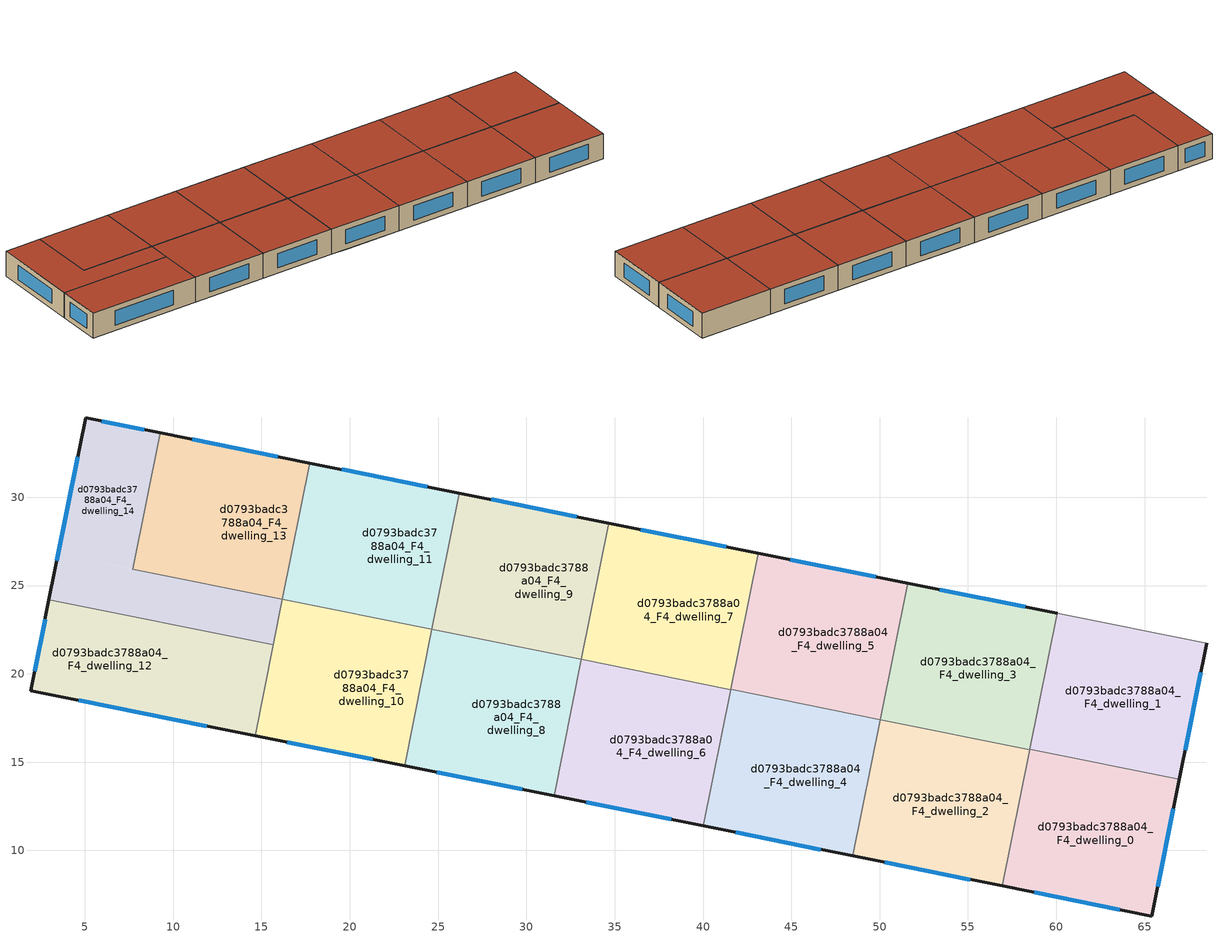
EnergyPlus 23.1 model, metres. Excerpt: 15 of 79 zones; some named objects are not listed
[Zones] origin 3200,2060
d0793badc3788a04_F4_dwelling_0
 floor to d0793badc3788a04_F3_dwelling_0 (EU_floor_Construction): 66.97,14.02 65.4,6.29 57.48,7.88 59.03,15.61 z12
 floor to d0793badc3788a04_F3_dwelling_2 (EU_floor_Construction): 59.03,15.61 57.48,7.88 56.95,7.99 58.5,15.71 z12
 wall outside (EU_wall_Construction): 56.95,7.99 65.4,6.29 66.97,14.02 z12:15
 wall to d0793badc3788a04_F4_dwelling_1 (EU_wall_Construction): 66.97,14.02 58.51,15.72 z12:15
 wall to d0793badc3788a04_F4_dwelling_2 (EU_wall_Construction): 58.5,15.71 56.95,7.99 z12:15
 window (EU_Window_Construction): 65.74,7.94 66.63,12.36 / 58.76,7.62 63.59,6.65 z12.64:14.36
 roof outside (EU_roof_Construction): 65.4,6.29 66.97,14.02 58.51,15.72 56.95,7.99 z15
d0793badc3788a04_F4_dwelling_1
 floor to d0793badc3788a04_F3_dwelling_1 (EU_floor_Construction): 68.53,21.74 66.97,14.02 59.03,15.61 60.59,23.33 z12
 floor to d0793badc3788a04_F3_dwelling_3 (EU_floor_Construction): 60.59,23.33 59.04,15.61 58.51,15.72 60.06,23.44 z12
 wall outside (EU_wall_Construction): 66.97,14.02 68.53,21.74 z12:15
 wall adiabatic (EU_wall_Construction): 68.53,21.74 60.06,23.44 z12:15
 wall to d0793badc3788a04_F4_dwelling_3 (EU_wall_Construction): 60.06,23.44 58.51,15.72 z12:15
 window (EU_Window_Construction): 67.3,15.67 68.2,20.08 z12.64:14.36
 roof outside (EU_roof_Construction): 66.97,14.02 68.53,21.74 60.06,23.44 58.51,15.72 z15
d0793badc3788a04_F4_dwelling_10
 floor to d0793badc3788a04_F3_dwelling_10 (EU_floor_Construction): 24.65,22.51 23.1,14.79 17.81,15.86 19.36,23.58 z12
 floor to d0793badc3788a04_F3_dwelling_12 (EU_floor_Construction): 19.36,23.58 17.81,15.86 14.64,16.5 16.19,24.22 z12
 wall outside (EU_wall_Construction): 14.64,16.5 23.1,14.79 z12:15
 wall to d0793badc3788a04_F4_dwelling_11 (EU_wall_Construction): 24.65,22.51 16.19,24.22 z12:15
 wall to d0793badc3788a04_F4_dwelling_8 (EU_wall_Construction): 23.1,14.79 24.65,22.51 z12:15
 wall to d0793badc3788a04_F4_dwelling_12 (EU_wall_Construction): 15.67,21.64 14.64,16.5 z12:15
 wall to d0793badc3788a04_F4_dwelling_14 (EU_wall_Construction): 16.19,24.21 15.67,21.64 z12:15
 window (EU_Window_Construction): 16.45,16.13 21.29,15.16 z12.64:14.36
 roof outside (EU_roof_Construction): 23.1,14.79 24.65,22.51 16.19,24.22 14.64,16.5 z15
d0793badc3788a04_F4_dwelling_11
 floor to d0793badc3788a04_F3_dwelling_13 (EU_floor_Construction): 20.91,31.3 19.36,23.58 16.19,24.22 17.74,31.94 z12
 floor adiabatic (EU_floor_Construction): 26.21,30.24 24.65,22.51 19.36,23.58 20.91,31.3 17.74,31.94 z12
 wall outside (EU_wall_Construction): 26.21,30.24 17.74,31.94 z12:15
 wall to d0793badc3788a04_F4_dwelling_9 (EU_wall_Construction): 24.65,22.51 26.21,30.24 z12:15
 wall to d0793badc3788a04_F4_dwelling_13 (EU_wall_Construction): 17.74,31.94 16.19,24.22 z12:15
 window (EU_Window_Construction): 24.39,30.6 19.55,31.57 z12.64:14.36
 roof outside (EU_roof_Construction): 24.65,22.51 26.21,30.24 17.74,31.94 16.19,24.22 z15
d0793badc3788a04_F4_dwelling_12
 floor to d0793badc3788a04_F3_dwelling_12 (EU_floor_Construction): 15.67,21.64 14.64,16.5 9.87,17.45 10.91,22.6 z12
 floor to d0793badc3788a04_F3_dwelling_14 (EU_floor_Construction): 10.91,22.6 9.87,17.45 1.93,19.05 2.97,24.19 z12
 wall outside (EU_wall_Construction): 2.97,24.19 1.93,19.05 14.64,16.5 z12:15
 wall to d0793badc3788a04_F4_dwelling_14 (EU_wall_Construction): 15.67,21.64 2.97,24.19 z12:15
 window (EU_Window_Construction): 2.74,23.09 2.15,20.15 / 4.65,18.5 11.91,17.04 z12.64:14.36
 roof outside (EU_roof_Construction): 14.64,16.5 15.67,21.64 2.97,24.19 1.93,19.05 z15
d0793badc3788a04_F4_dwelling_13
 floor to d0793badc3788a04_F3_dwelling_13 (EU_floor_Construction): 17.74,31.94 16.19,24.22 11.42,25.17 12.98,32.89 z12
 floor adiabatic (EU_floor_Construction): 12.98,32.89 11.43,25.17 7.72,25.92 9.27,33.64 z12
 wall outside (EU_wall_Construction): 17.74,31.94 9.27,33.64 z12:15
 wall to d0793badc3788a04_F4_dwelling_14 (EU_wall_Construction): 9.27,33.64 7.72,25.92 16.19,24.21 z12:15
 window (EU_Window_Construction): 15.93,32.3 11.09,33.27 z12.64:14.36
 roof outside (EU_roof_Construction): 16.19,24.21 17.74,31.94 9.27,33.64 7.72,25.92 z15
d0793badc3788a04_F4_dwelling_14
 floor adiabatic (EU_floor_Construction): 9.27,33.64 7.72,25.92 11.42,25.17 3.49,26.76 5.05,34.49 z12
 floor to d0793badc3788a04_F3_dwelling_14 (EU_floor_Construction): 11.42,25.17 10.91,22.6 2.97,24.19 3.49,26.76 z12
 floor to d0793badc3788a04_F3_dwelling_12 (EU_floor_Construction): 16.19,24.22 15.67,21.64 10.91,22.6 11.42,25.17 z12
 wall outside (EU_wall_Construction): 9.27,33.64 5.05,34.49 2.97,24.19 z12:15
 window (EU_Window_Construction): 4.6,32.28 3.41,26.4 / 8.37,33.82 5.95,34.3 z12.64:14.36
 roof outside (EU_roof_Construction): 15.67,21.64 16.19,24.21 7.72,25.92 9.27,33.64 5.05,34.49 2.97,24.19 z15
d0793badc3788a04_F4_dwelling_2
 floor to d0793badc3788a04_F3_dwelling_2 (EU_floor_Construction): 58.51,15.71 56.95,7.99 49.55,9.48 51.1,17.2 z12
 floor to d0793badc3788a04_F3_dwelling_4 (EU_floor_Construction): 51.1,17.2 49.55,9.48 48.49,9.69 50.04,17.41 z12
 wall outside (EU_wall_Construction): 48.49,9.69 56.95,7.99 z12:15
 wall to d0793badc3788a04_F4_dwelling_3 (EU_wall_Construction): 58.51,15.71 50.04,17.41 z12:15
 wall to d0793badc3788a04_F4_dwelling_4 (EU_wall_Construction): 50.04,17.41 48.49,9.69 z12:15
 window (EU_Window_Construction): 50.3,9.32 55.14,8.35 z12.64:14.36
 roof outside (EU_roof_Construction): 56.95,7.99 58.51,15.71 50.04,17.41 48.49,9.69 z15
d0793badc3788a04_F4_dwelling_3
 floor to d0793badc3788a04_F3_dwelling_3 (EU_floor_Construction): 60.06,23.44 58.51,15.71 51.1,17.2 52.65,24.92 z12
 floor to d0793badc3788a04_F3_dwelling_5 (EU_floor_Construction): 52.65,24.92 51.1,17.2 50.04,17.41 51.6,25.14 z12
 wall outside (EU_wall_Construction): 60.06,23.44 51.6,25.14 z12:15
 wall to d0793badc3788a04_F4_dwelling_5 (EU_wall_Construction): 51.6,25.14 50.04,17.41 z12:15
 window (EU_Window_Construction): 58.25,23.8 53.41,24.77 z12.64:14.36
 roof outside (EU_roof_Construction): 58.51,15.71 60.06,23.44 51.6,25.14 50.04,17.41 z15
d0793badc3788a04_F4_dwelling_4
 floor to d0793badc3788a04_F3_dwelling_4 (EU_floor_Construction): 50.04,17.41 48.49,9.69 41.61,11.07 43.17,18.79 z12
 floor to d0793badc3788a04_F3_dwelling_6 (EU_floor_Construction): 43.17,18.79 41.61,11.07 40.03,11.39 41.58,19.11 z12
 wall outside (EU_wall_Construction): 40.03,11.39 48.49,9.69 z12:15
 wall to d0793badc3788a04_F4_dwelling_5 (EU_wall_Construction): 50.04,17.41 41.58,19.11 z12:15
 wall to d0793badc3788a04_F4_dwelling_6 (EU_wall_Construction): 41.58,19.11 40.03,11.39 z12:15
 window (EU_Window_Construction): 41.84,11.02 46.68,10.05 z12.64:14.36
 roof outside (EU_roof_Construction): 48.49,9.69 50.04,17.41 41.58,19.11 40.03,11.39 z15
d0793badc3788a04_F4_dwelling_5
 floor to d0793badc3788a04_F3_dwelling_5 (EU_floor_Construction): 51.6,25.14 50.04,17.41 43.17,18.79 44.72,26.52 z12
 floor to d0793badc3788a04_F3_dwelling_7 (EU_floor_Construction): 44.72,26.52 43.17,18.79 41.58,19.11 43.13,26.84 z12
 wall outside (EU_wall_Construction): 51.6,25.14 43.13,26.84 z12:15
 wall to d0793badc3788a04_F4_dwelling_7 (EU_wall_Construction): 43.13,26.84 41.58,19.11 z12:15
 window (EU_Window_Construction): 49.78,25.5 44.95,26.47 z12.64:14.36
 roof outside (EU_roof_Construction): 50.04,17.41 51.6,25.14 43.13,26.84 41.58,19.11 z15
d0793badc3788a04_F4_dwelling_6
 floor to d0793badc3788a04_F3_dwelling_6 (EU_floor_Construction): 41.58,19.11 40.03,11.39 33.68,12.67 35.23,20.39 z12
 floor to d0793badc3788a04_F3_dwelling_8 (EU_floor_Construction): 35.23,20.39 33.68,12.67 31.57,13.09 33.12,20.81 z12
 wall outside (EU_wall_Construction): 31.57,13.09 40.03,11.39 z12:15
 wall to d0793badc3788a04_F4_dwelling_7 (EU_wall_Construction): 41.58,19.11 33.12,20.81 z12:15
 wall to d0793badc3788a04_F4_dwelling_9 (EU_wall_Construction): 33.12,20.81 31.57,13.09 z12:15
 window (EU_Window_Construction): 33.38,12.73 38.21,11.75 z12.64:14.36
 roof outside (EU_roof_Construction): 40.03,11.39 41.58,19.11 33.12,20.81 31.57,13.09 z15
d0793badc3788a04_F4_dwelling_7
 floor to d0793badc3788a04_F3_dwelling_7 (EU_floor_Construction): 43.13,26.84 41.58,19.11 35.23,20.39 36.79,28.11 z12
 floor to d0793badc3788a04_F3_dwelling_9 (EU_floor_Construction): 36.79,28.11 35.23,20.39 33.12,20.81 34.67,28.54 z12
 wall outside (EU_wall_Construction): 43.13,26.84 34.67,28.54 z12:15
 wall to d0793badc3788a04_F4_dwelling_9 (EU_wall_Construction): 34.67,28.54 33.12,20.81 z12:15
 window (EU_Window_Construction): 41.32,27.2 36.48,28.17 z12.64:14.36
 roof outside (EU_roof_Construction): 41.58,19.11 43.13,26.84 34.67,28.54 33.12,20.81 z15
d0793badc3788a04_F4_dwelling_8
 floor to d0793badc3788a04_F3_dwelling_8 (EU_floor_Construction): 33.12,20.81 31.57,13.09 25.75,14.26 27.3,21.98 z12
 floor to d0793badc3788a04_F3_dwelling_10 (EU_floor_Construction): 27.3,21.98 25.75,14.26 23.1,14.79 24.65,22.51 z12
 wall outside (EU_wall_Construction): 23.1,14.79 31.57,13.09 z12:15
 wall to d0793badc3788a04_F4_dwelling_9 (EU_wall_Construction): 31.57,13.09 33.12,20.81 24.65,22.51 z12:15
 window (EU_Window_Construction): 24.91,14.43 29.75,13.46 z12.64:14.36
 roof outside (EU_roof_Construction): 31.57,13.09 33.12,20.81 24.65,22.51 23.1,14.79 z15
d0793badc3788a04_F4_dwelling_9
 floor to d0793badc3788a04_F3_dwelling_11 (EU_floor_Construction): 28.85,29.71 27.3,21.98 24.65,22.51 26.2,30.24 z12
 floor adiabatic (EU_floor_Construction): 34.67,28.54 33.12,20.81 27.3,21.98 28.85,29.71 z12
 wall outside (EU_wall_Construction): 34.67,28.54 26.21,30.24 z12:15
 window (EU_Window_Construction): 32.86,28.9 28.02,29.87 z12.64:14.36
 roof outside (EU_roof_Construction): 33.12,20.81 34.67,28.54 26.21,30.24 24.65,22.51 z15
[Building]
EU S2 Campaign: North Axis=0; Terrain=City; Solar Distribution=FullExterior
[Site:Location]
Yerevan-Zvartnots.Intl.AP: Latitude=40.15; Longitude=44.383; Time Zone=4; Elevation=854
[SizingPeriod:WeatherFileDays]
AnnualSizingPeriod: Begin Month=1; Begin Day of Month=1; End Month=12; End Day of Month=31; Day of Week for Start Day=Monday; Use Weather File Daylight Saving Period=No; Use Weather File Rain and Snow Indicators=No
[MATERIAL]
EU_InternalMass_Material: Roughness=MediumRough; Thickness=0.1; Conductivity=1; Density=1800; Specific Heat=900; Thermal Absorptance=0.9; Solar Absorptance=0.7; Visible Absorptance=0.7
[MATERIAL:NOMASS] Roughness=MediumRough; Thermal Absorptance=0.9; Solar Absorptance=0.7; Visible Absorptance=0.7
Name | Thermal Resistance
EU_wall_NoMass | 1.05043
EU_roof_NoMass | 1.45357
EU_floor_NoMass | 0.478065
[WINDOWMATERIAL:SIMPLEGLAZINGSYSTEM]
EU_Window_SimpleGlazing: UFactor=2.5566; Solar Heat Gain Coefficient=0.75; Visible Transmittance=0.75
[CONSTRUCTION]
EU_wall_Construction: EU_wall_NoMass
EU_roof_Construction: EU_roof_NoMass
EU_floor_Construction: EU_floor_NoMass
EU_Window_Construction: EU_Window_SimpleGlazing
EU_InternalMass_Construction: EU_InternalMass_Material
[ZONE] Type=1; Multiplier=1; Ceiling Height=autocalculate; Floor Area=autocalculate; Part of Total Floor Area=Yes
Name | Volume
d0793badc3788a04_F4_dwelling_0 | 204.018
d0793badc3788a04_F4_dwelling_1 | 204.024
d0793badc3788a04_F4_dwelling_10 | 204.023
d0793badc3788a04_F4_dwelling_11 | 204.02
d0793badc3788a04_F4_dwelling_12 | 204.003
d0793badc3788a04_F4_dwelling_13 | 204.037
d0793badc3788a04_F4_dwelling_14 | 204.015
d0793badc3788a04_F4_dwelling_2 | 204.021
d0793badc3788a04_F4_dwelling_3 | 204.031
d0793badc3788a04_F4_dwelling_4 | 204.029
d0793badc3788a04_F4_dwelling_5 | 204.04
d0793badc3788a04_F4_dwelling_6 | 203.986
d0793badc3788a04_F4_dwelling_7 | 204
d0793badc3788a04_F4_dwelling_8 | 204.016
d0793badc3788a04_F4_dwelling_9 | 204.035
[INTERNALMASS] Construction=EU_InternalMass_Construction
Name | Zone or ZoneList | Surface Area
d0793badc3788a04_F4_dwelling_0_EU_InternalMass | d0793badc3788a04_F4_dwelling_0 | 68.0065
d0793badc3788a04_F4_dwelling_1_EU_InternalMass | d0793badc3788a04_F4_dwelling_1 | 68.0073
d0793badc3788a04_F4_dwelling_2_EU_InternalMass | d0793badc3788a04_F4_dwelling_2 | 68.0093
d0793badc3788a04_F4_dwelling_3_EU_InternalMass | d0793badc3788a04_F4_dwelling_3 | 68.0106
d0793badc3788a04_F4_dwelling_4_EU_InternalMass | d0793badc3788a04_F4_dwelling_4 | 68.0107
d0793badc3788a04_F4_dwelling_5_EU_InternalMass | d0793badc3788a04_F4_dwelling_5 | 68.0104
d0793badc3788a04_F4_dwelling_6_EU_InternalMass | d0793badc3788a04_F4_dwelling_6 | 67.9952
d0793badc3788a04_F4_dwelling_7_EU_InternalMass | d0793badc3788a04_F4_dwelling_7 | 67.9985
d0793badc3788a04_F4_dwelling_8_EU_InternalMass | d0793badc3788a04_F4_dwelling_8 | 68.0048
d0793badc3788a04_F4_dwelling_9_EU_InternalMass | d0793badc3788a04_F4_dwelling_9 | 68.0132
d0793badc3788a04_F4_dwelling_10_EU_InternalMass | d0793badc3788a04_F4_dwelling_10 | 68.0049
d0793badc3788a04_F4_dwelling_11_EU_InternalMass | d0793badc3788a04_F4_dwelling_11 | 68.011
d0793badc3788a04_F4_dwelling_12_EU_InternalMass | d0793badc3788a04_F4_dwelling_12 | 68.0018
d0793badc3788a04_F4_dwelling_13_EU_InternalMass | d0793badc3788a04_F4_dwelling_13 | 68.0097
d0793badc3788a04_F4_dwelling_14_EU_InternalMass | d0793badc3788a04_F4_dwelling_14 | 68.005
[OTHEREQUIPMENT] Fuel Type=Electricity; Design Level Calculation Method=Watts/Area; Power per Zone Floor Area=1; Fraction Latent=0; Fraction Radiant=0; Fraction Lost=0; Carbon Dioxide Generation Rate=0; EndUse Subcategory=EU_Step8_InternalGains
Name | Zone or ZoneList or Space or SpaceList | Schedule
EU_Step8_InternalGain_d0793badc3788a04_F4_dwelling_0_f000 | d0793badc3788a04_F4_dwelling_0 | EU_Step8_GainSchedule_d0793badc3788a04_F4_dwelling_0_f000
EU_Step8_InternalGain_d0793badc3788a04_F4_dwelling_1_f000 | d0793badc3788a04_F4_dwelling_1 | EU_Step8_GainSchedule_d0793badc3788a04_F4_dwelling_1_f000
EU_Step8_InternalGain_d0793badc3788a04_F4_dwelling_2_f000 | d0793badc3788a04_F4_dwelling_2 | EU_Step8_GainSchedule_d0793badc3788a04_F4_dwelling_2_f000
EU_Step8_InternalGain_d0793badc3788a04_F4_dwelling_3_f000 | d0793badc3788a04_F4_dwelling_3 | EU_Step8_GainSchedule_d0793badc3788a04_F4_dwelling_3_f000
EU_Step8_InternalGain_d0793badc3788a04_F4_dwelling_4_f000 | d0793badc3788a04_F4_dwelling_4 | EU_Step8_GainSchedule_d0793badc3788a04_F4_dwelling_4_f000
EU_Step8_InternalGain_d0793badc3788a04_F4_dwelling_5_f000 | d0793badc3788a04_F4_dwelling_5 | EU_Step8_GainSchedule_d0793badc3788a04_F4_dwelling_5_f000
EU_Step8_InternalGain_d0793badc3788a04_F4_dwelling_6_f000 | d0793badc3788a04_F4_dwelling_6 | EU_Step8_GainSchedule_d0793badc3788a04_F4_dwelling_6_f000
EU_Step8_InternalGain_d0793badc3788a04_F4_dwelling_7_f000 | d0793badc3788a04_F4_dwelling_7 | EU_Step8_GainSchedule_d0793badc3788a04_F4_dwelling_7_f000
EU_Step8_InternalGain_d0793badc3788a04_F4_dwelling_8_f000 | d0793badc3788a04_F4_dwelling_8 | EU_Step8_GainSchedule_d0793badc3788a04_F4_dwelling_8_f000
EU_Step8_InternalGain_d0793badc3788a04_F4_dwelling_9_f000 | d0793badc3788a04_F4_dwelling_9 | EU_Step8_GainSchedule_d0793badc3788a04_F4_dwelling_9_f000
EU_Step8_InternalGain_d0793badc3788a04_F4_dwelling_10_f000 | d0793badc3788a04_F4_dwelling_10 | EU_Step8_GainSchedule_d0793badc3788a04_F4_dwelling_10_f000
EU_Step8_InternalGain_d0793badc3788a04_F4_dwelling_11_f000 | d0793badc3788a04_F4_dwelling_11 | EU_Step8_GainSchedule_d0793badc3788a04_F4_dwelling_11_f000
EU_Step8_InternalGain_d0793badc3788a04_F4_dwelling_12_f000 | d0793badc3788a04_F4_dwelling_12 | EU_Step8_GainSchedule_d0793badc3788a04_F4_dwelling_12_f000
EU_Step8_InternalGain_d0793badc3788a04_F4_dwelling_13_f000 | d0793badc3788a04_F4_dwelling_13 | EU_Step8_GainSchedule_d0793badc3788a04_F4_dwelling_13_f000
EU_Step8_InternalGain_d0793badc3788a04_F4_dwelling_14_f000 | d0793badc3788a04_F4_dwelling_14 | EU_Step8_GainSchedule_d0793badc3788a04_F4_dwelling_14_f000
[ZONEVENTILATION:DESIGNFLOWRATE] Schedule=EU_AlwaysOn; Design Flow Rate Calculation Method=AirChanges/Hour; Air Changes per Hour=0.557805; Ventilation Type=Natural; Fan Pressure Rise=0; Fan Total Efficiency=1; Constant Term Coefficient=1; Temperature Term Coefficient=0; Velocity Term Coefficient=0; Velocity Squared Term Coefficient=0; Minimum Indoor Temperature=-100; Maximum Indoor Temperature=100; Delta Temperature=-100; Minimum Outdoor Temperature=-100; Maximum Outdoor Temperature=100; Maximum Wind Speed=40
Name | Zone or ZoneList or Space or SpaceList
EU_ConstantAir_d0793badc3788a04_F4_dwelling_0 | d0793badc3788a04_F4_dwelling_0
EU_ConstantAir_d0793badc3788a04_F4_dwelling_1 | d0793badc3788a04_F4_dwelling_1
EU_ConstantAir_d0793badc3788a04_F4_dwelling_2 | d0793badc3788a04_F4_dwelling_2
EU_ConstantAir_d0793badc3788a04_F4_dwelling_3 | d0793badc3788a04_F4_dwelling_3
EU_ConstantAir_d0793badc3788a04_F4_dwelling_4 | d0793badc3788a04_F4_dwelling_4
EU_ConstantAir_d0793badc3788a04_F4_dwelling_5 | d0793badc3788a04_F4_dwelling_5
EU_ConstantAir_d0793badc3788a04_F4_dwelling_6 | d0793badc3788a04_F4_dwelling_6
EU_ConstantAir_d0793badc3788a04_F4_dwelling_7 | d0793badc3788a04_F4_dwelling_7
EU_ConstantAir_d0793badc3788a04_F4_dwelling_8 | d0793badc3788a04_F4_dwelling_8
EU_ConstantAir_d0793badc3788a04_F4_dwelling_9 | d0793badc3788a04_F4_dwelling_9
EU_ConstantAir_d0793badc3788a04_F4_dwelling_10 | d0793badc3788a04_F4_dwelling_10
EU_ConstantAir_d0793badc3788a04_F4_dwelling_11 | d0793badc3788a04_F4_dwelling_11
EU_ConstantAir_d0793badc3788a04_F4_dwelling_12 | d0793badc3788a04_F4_dwelling_12
EU_ConstantAir_d0793badc3788a04_F4_dwelling_13 | d0793badc3788a04_F4_dwelling_13
EU_ConstantAir_d0793badc3788a04_F4_dwelling_14 | d0793badc3788a04_F4_dwelling_14
[HVACTEMPLATE:ZONE:IDEALLOADSAIRSYSTEM] System Availability Schedule=EU_AlwaysOn; Maximum Heating Supply Air Temperature=50; Minimum Cooling Supply Air Temperature=13; Maximum Heating Supply Air Humidity Ratio=0.0156; Minimum Cooling Supply Air Humidity Ratio=0.0077; Heating Limit=NoLimit; Cooling Limit=NoLimit; Heating Availability Schedule=EU_AlwaysOn; Cooling Availability Schedule=EU_CoolingOff; Dehumidification Control Type=ConstantSensibleHeatRatio; Cooling Sensible Heat Ratio=0.7; Dehumidification Setpoint=60; Humidification Control Type=None; Humidification Setpoint=30; Outdoor Air Method=None; Outdoor Air Flow Rate per Person=0.00944; Outdoor Air Flow Rate per Zone Floor Area=0; Outdoor Air Flow Rate per Zone=0; Demand Controlled Ventilation Type=None; Outdoor Air Economizer Type=NoEconomizer; Heat Recovery Type=None; Sensible Heat Recovery Effectiveness=0.7; Latent Heat Recovery Effectiveness=0.65
Name | Template Thermostat
d0793badc3788a04_F4_dwelling_0 | EU_HeatOnly_d0793badc3788a04_F4_dwelling_0
d0793badc3788a04_F4_dwelling_1 | EU_HeatOnly_d0793badc3788a04_F4_dwelling_1
d0793badc3788a04_F4_dwelling_2 | EU_HeatOnly_d0793badc3788a04_F4_dwelling_2
d0793badc3788a04_F4_dwelling_3 | EU_HeatOnly_d0793badc3788a04_F4_dwelling_3
d0793badc3788a04_F4_dwelling_4 | EU_HeatOnly_d0793badc3788a04_F4_dwelling_4
d0793badc3788a04_F4_dwelling_5 | EU_HeatOnly_d0793badc3788a04_F4_dwelling_5
d0793badc3788a04_F4_dwelling_6 | EU_HeatOnly_d0793badc3788a04_F4_dwelling_6
d0793badc3788a04_F4_dwelling_7 | EU_HeatOnly_d0793badc3788a04_F4_dwelling_7
d0793badc3788a04_F4_dwelling_8 | EU_HeatOnly_d0793badc3788a04_F4_dwelling_8
d0793badc3788a04_F4_dwelling_9 | EU_HeatOnly_d0793badc3788a04_F4_dwelling_9
d0793badc3788a04_F4_dwelling_10 | EU_HeatOnly_d0793badc3788a04_F4_dwelling_10
d0793badc3788a04_F4_dwelling_11 | EU_HeatOnly_d0793badc3788a04_F4_dwelling_11
d0793badc3788a04_F4_dwelling_12 | EU_HeatOnly_d0793badc3788a04_F4_dwelling_12
d0793badc3788a04_F4_dwelling_13 | EU_HeatOnly_d0793badc3788a04_F4_dwelling_13
d0793badc3788a04_F4_dwelling_14 | EU_HeatOnly_d0793badc3788a04_F4_dwelling_14
[SIZING:ZONE] Zone Cooling Design Supply Air Temperature Input Method=SupplyAirTemperature; Zone Cooling Design Supply Air Temperature=13; Zone Heating Design Supply Air Temperature Input Method=SupplyAirTemperature; Zone Heating Design Supply Air Temperature=50; Zone Cooling Design Supply Air Humidity Ratio=0.008; Zone Heating Design Supply Air Humidity Ratio=0.008; Cooling Design Air Flow Method=DesignDay; Cooling Design Air Flow Rate=0; Cooling Minimum Air Flow per Zone Floor Area=0.000762; Cooling Minimum Air Flow=0; Cooling Minimum Air Flow Fraction=0.2; Heating Design Air Flow Method=DesignDay; Heating Design Air Flow Rate=0; Heating Maximum Air Flow per Zone Floor Area=0.002032; Heating Maximum Air Flow=0.141576; Heating Maximum Air Flow Fraction=0.3; Account for Dedicated Outdoor Air System=No; Dedicated Outdoor Air System Control Strategy=NeutralSupplyAir; Dedicated Outdoor Air Low Setpoint Temperature for Design=autosize; Dedicated Outdoor Air High Setpoint Temperature for Design=autosize; Zone Load Sizing Method=Sensible Load Only No Latent Load; Zone Latent Cooling Design Supply Air Humidity Ratio Input Method=HumidityRatioDifference; Zone Cooling Design Supply Air Humidity Ratio Difference=0.005; Zone Latent Heating Design Supply Air Humidity Ratio Input Method=HumidityRatioDifference; Zone Humidification Design Supply Air Humidity Ratio Difference=0.005
d0793badc3788a04_F4_dwelling_0; d0793badc3788a04_F4_dwelling_1; d0793badc3788a04_F4_dwelling_2; d0793badc3788a04_F4_dwelling_3; d0793badc3788a04_F4_dwelling_4; d0793badc3788a04_F4_dwelling_5; d0793badc3788a04_F4_dwelling_6; d0793badc3788a04_F4_dwelling_7; d0793badc3788a04_F4_dwelling_8; d0793badc3788a04_F4_dwelling_9; d0793badc3788a04_F4_dwelling_10; d0793badc3788a04_F4_dwelling_11; d0793badc3788a04_F4_dwelling_12; d0793badc3788a04_F4_dwelling_13; d0793badc3788a04_F4_dwelling_14
[SCHEDULE:CONSTANT]
Name | Hourly Value
EU_AlwaysOn | 1
EU_CoolingOff | 0
[SCHEDULE:FILE] Column Number=1; Rows to Skip at Top=0; Number of Hours of Data=8760; Column Separator=Comma; Interpolate to Timestep=No; Minutes per Item=60; Adjust Schedule for Daylight Savings=Yes
Name | File
EU_Step8_GainSchedule_d0793badc3788a04_F4_dwelling_0_f000 | ../../schedules/d0793badc3788a04/d0793badc3788a04_F4_dwelling_0_f000_gain.csv
EU_Step8_GainSchedule_d0793badc3788a04_F4_dwelling_1_f000 | ../../schedules/d0793badc3788a04/d0793badc3788a04_F4_dwelling_1_f000_gain.csv
EU_Step8_GainSchedule_d0793badc3788a04_F4_dwelling_2_f000 | ../../schedules/d0793badc3788a04/d0793badc3788a04_F4_dwelling_2_f000_gain.csv
EU_Step8_GainSchedule_d0793badc3788a04_F4_dwelling_3_f000 | ../../schedules/d0793badc3788a04/d0793badc3788a04_F4_dwelling_3_f000_gain.csv
EU_Step8_GainSchedule_d0793badc3788a04_F4_dwelling_4_f000 | ../../schedules/d0793badc3788a04/d0793badc3788a04_F4_dwelling_4_f000_gain.csv
EU_Step8_GainSchedule_d0793badc3788a04_F4_dwelling_5_f000 | ../../schedules/d0793badc3788a04/d0793badc3788a04_F4_dwelling_5_f000_gain.csv
EU_Step8_GainSchedule_d0793badc3788a04_F4_dwelling_6_f000 | ../../schedules/d0793badc3788a04/d0793badc3788a04_F4_dwelling_6_f000_gain.csv
EU_Step8_GainSchedule_d0793badc3788a04_F4_dwelling_7_f000 | ../../schedules/d0793badc3788a04/d0793badc3788a04_F4_dwelling_7_f000_gain.csv
EU_Step8_GainSchedule_d0793badc3788a04_F4_dwelling_8_f000 | ../../schedules/d0793badc3788a04/d0793badc3788a04_F4_dwelling_8_f000_gain.csv
EU_Step8_GainSchedule_d0793badc3788a04_F4_dwelling_9_f000 | ../../schedules/d0793badc3788a04/d0793badc3788a04_F4_dwelling_9_f000_gain.csv
EU_Step8_GainSchedule_d0793badc3788a04_F4_dwelling_10_f000 | ../../schedules/d0793badc3788a04/d0793badc3788a04_F4_dwelling_10_f000_gain.csv
EU_Step8_GainSchedule_d0793badc3788a04_F4_dwelling_11_f000 | ../../schedules/d0793badc3788a04/d0793badc3788a04_F4_dwelling_11_f000_gain.csv
EU_Step8_GainSchedule_d0793badc3788a04_F4_dwelling_12_f000 | ../../schedules/d0793badc3788a04/d0793badc3788a04_F4_dwelling_12_f000_gain.csv
EU_Step8_GainSchedule_d0793badc3788a04_F4_dwelling_13_f000 | ../../schedules/d0793badc3788a04/d0793badc3788a04_F4_dwelling_13_f000_gain.csv
EU_Step8_GainSchedule_d0793badc3788a04_F4_dwelling_14_f000 | ../../schedules/d0793badc3788a04/d0793badc3788a04_F4_dwelling_14_f000_gain.csv
